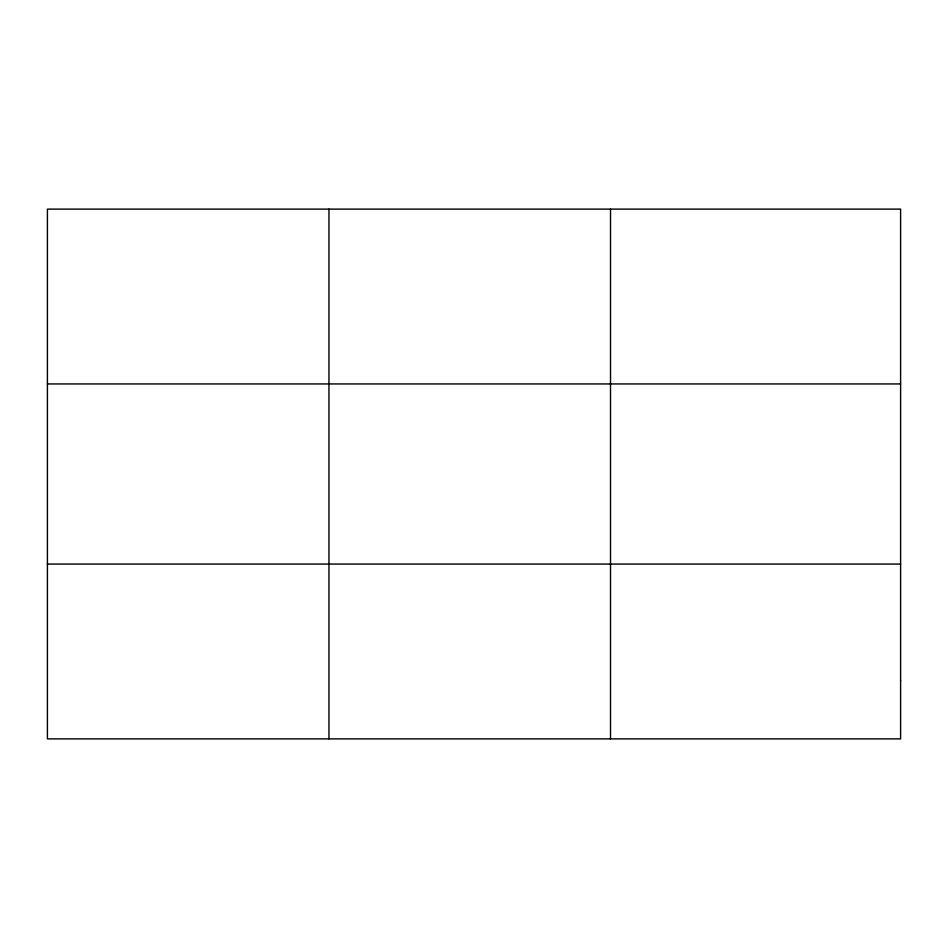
<?xml version="1.0" encoding="UTF-8"?>
<svg xmlns="http://www.w3.org/2000/svg" width="948" height="948" viewBox="0 0 948 948"><rect width="100%" height="100%" fill="white"/><g stroke="black" fill="none" stroke-linecap="round" stroke-linejoin="round"><path stroke-width="1.42" d="M328.956 209.117L328.956 738.883M610.512 209.117L610.512 738.883M47.4 383.94L900.6 383.94M47.4 564.06L900.6 564.06M900.6 680.605L900.6 738.883L47.4 738.883L47.4 209.117L900.6 209.117L900.6 680.605"/></g></svg>
